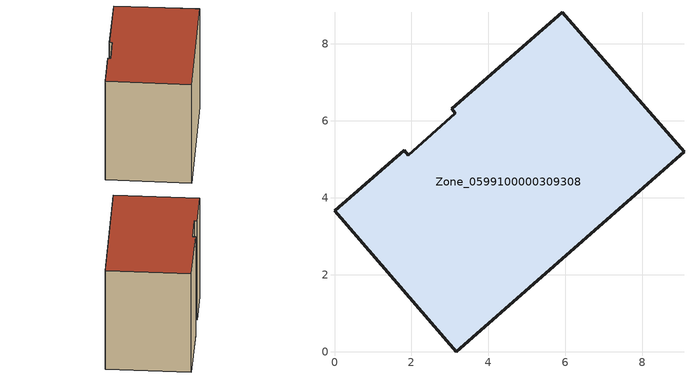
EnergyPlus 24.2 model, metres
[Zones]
Zone_0599100000309308
 floor ground (C_G): 1.92,5.11 3.14,6.19 3.04,6.31 5.92,8.82 9.08,5.19 3.16,0 0,3.66 1.81,5.24 z0
 wall outside (C_F): 9.08,5.19 5.92,8.82 3.04,6.31 3.14,6.19 1.92,5.11 1.81,5.24 0,3.66 3.16,0 9.08,5.19 z0:6.49
 roof outside (C_R): 1.92,5.11 1.81,5.24 0,3.66 3.16,0 9.08,5.19 5.92,8.82 3.04,6.31 3.14,6.19 z6.49
[BUILDING]
Pand.0599100000309308: North Axis=0; Terrain=City; Loads Convergence Tolerance Value=0.04; Temperature Convergence Tolerance Value=0.4; Solar Distribution=FullExterior; Maximum Number of Warmup Days=25; Minimum Number of Warmup Days=1
[Site:Location]
Rotterdam.The.Hague.AP_ZH_NLD Design_Conditions: Latitude=51.96; Longitude=4.45; Time Zone=1; Elevation=-4.5
[SITE:GROUNDTEMPERATURE:BUILDINGSURFACE]
18, 18, 18, 18, 18, 18, 18, 18, 18, 18, 18, 18
[MATERIAL] Thermal Absorptance=0.9; Solar Absorptance=0.7; Visible Absorptance=0.7
Name | Roughness | Thickness | Conductivity | Density | Specific Heat
G.TI.1946 | MediumSmooth | 0.15 | 1 | 540 | 1210
F.TI.1946 | Rough | 0.3 | 0.857143 | 1920 | 840
R.TI.1946 | MediumRough | 0.2 | 0.1 | 1500 | 1000
[CONSTRUCTION]
C_G: G.TI.1946
C_F: F.TI.1946
C_R: R.TI.1946
[ZONE]
Zone_0599100000309308: Type=1; Multiplier=1; Ceiling Height=Autocalculate; Volume=Autocalculate; Floor Area=autocalculate; Part of Total Floor Area=Yes
[ZONEINFILTRATION:DESIGNFLOWRATE]
Infil_Zone_0599100000309308: Zone or ZoneList or Space or SpaceList=Zone_0599100000309308; Schedule=AlwaysOn; Design Flow Rate Calculation Method=Flow/Area; Flow Rate per Floor Area=0.003; Constant Term Coefficient=1; Temperature Term Coefficient=0; Velocity Term Coefficient=0; Velocity Squared Term Coefficient=0
[HVACTEMPLATE:ZONE:IDEALLOADSAIRSYSTEM]
Zone_0599100000309308: Maximum Heating Supply Air Temperature=50; Minimum Cooling Supply Air Temperature=13; Maximum Heating Supply Air Humidity Ratio=0.0156; Minimum Cooling Supply Air Humidity Ratio=0.0077; Heating Limit=NoLimit; Cooling Limit=NoLimit; Dehumidification Control Type=ConstantSensibleHeatRatio; Cooling Sensible Heat Ratio=0.7; Dehumidification Setpoint=60; Humidification Control Type=None; Humidification Setpoint=30; Outdoor Air Method=None; Outdoor Air Flow Rate per Person=0.00944; Outdoor Air Flow Rate per Zone Floor Area=0; Outdoor Air Flow Rate per Zone=0; Demand Controlled Ventilation Type=None; Outdoor Air Economizer Type=NoEconomizer; Heat Recovery Type=None; Sensible Heat Recovery Effectiveness=0.7; Latent Heat Recovery Effectiveness=0.65
[ZONECONTROL:THERMOSTAT]
ThermostatControl_Zone_0599100000309308: Zone or ZoneList=Zone_0599100000309308; Control Type Schedule=DualSetpointControlType; Control 1=Thermostat_Zone_0599100000309308; Temperature Difference Between Cutout And Setpoint=0
[THERMOSTATSETPOINT:DUALSETPOINT]
Thermostat_Zone_0599100000309308: Heating Setpoint Temperature Schedule=HeatingSetpoint_Zone_0599100000309308; Cooling Setpoint Temperature Schedule=CoolingSetpoint_Zone_0599100000309308
[SCHEDULE:COMPACT]
HeatingSetpoint_Zone_0599100000309308: Through: 12/31, For: AllDays, Until: 24:00, 21
CoolingSetpoint_Zone_0599100000309308: Through: 12/31, For: AllDays, Until: 24:00, 24
DualSetpointControlType: Through: 12/31, For: AllDays, Until: 24:00, 4
AlwaysOn: Through: 12/31, For: AllDays, Until: 24:00, 1
